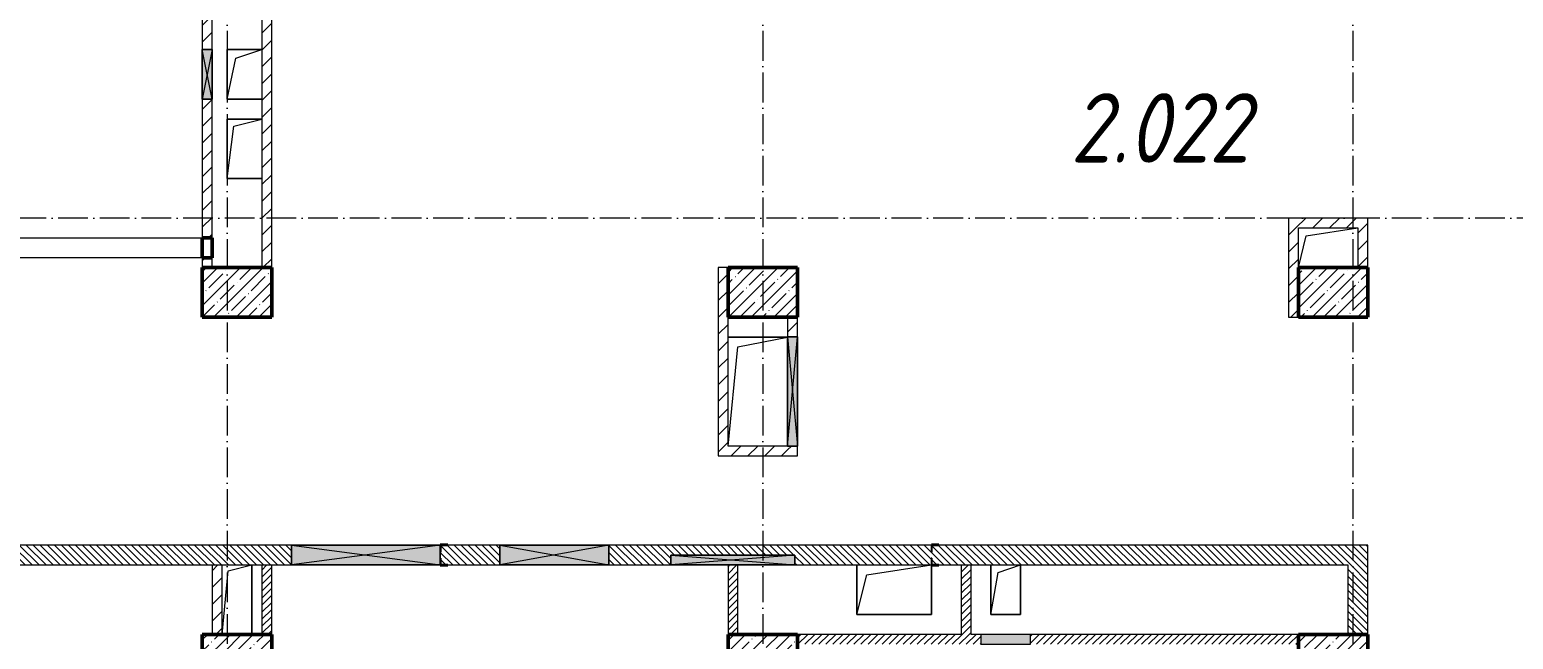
# Model space of a CAD drawing. Header units: millimetres. Extents: x -12989 to 629078, y -109036 to 555275.
# Drawn here: x 119020 to 133976, y 127045 to 133195 of the extents above; entities that cross this region are included whole.
import ezdxf

# ---------------------------------------------------------------- set-up
doc = ezdxf.new("R2010")
doc.units = ezdxf.units.MM
doc.linetypes.add('50_200_ШТРИХ_1Т_ш5_п1_п1_', pattern=[700, 500, -100, 0, -100])
for name, color, linetype, lineweight in [('A-DETL-GENF-OTLN', 7, 'Continuous', 9), ('A-FLOR-____-OTLN', 7, 'Continuous', 9), ('A-GENM-____-MCUT', 7, 'Continuous', 25), ('A-GENM-____-OTLN', 7, 'Continuous', 9), ('A-GENM-____-OTLN-1', 7, 'Continuous', 25), ('A-GLAZ-____-OTLN', 7, 'Continuous', 9), ('A-WALL-____-MCUT', 7, 'Continuous', 13), ('A-WALL-____-PATT-1', 7, 'Continuous', 9), ('A-WALL-FNSH-MCUT-1', 7, 'Continuous', 9), ('I-WALL-____-OTLN', 7, 'Continuous', 9), ('S-COLS-____-MCUT', 7, 'Continuous', 50), ('S-COLS-____-OTLN', 7, 'Continuous', 9), ('S-GRID-____-OTLN-1', 7, '50_200_ШТРИХ_1Т_ш5_п1_п1_', 9), ('Марки помещений', 7, 'Continuous', 9)]:
    doc.layers.add(name, color=color, linetype=linetype, lineweight=lineweight)
doc.styles.add('ISOCPEUR_I_2', font='isocpeui.ttf', dxfattribs={"width": 0.85, "height": 2.3})
pattern_1 = [(135, (43259.71, 63713.66), (-35.35534, -35.35534), [])]
pattern_2 = [(45, (43259.71, 63713.66), (-35.35534, 35.35534), [])]
pattern_3 = [(45, (43259.71, 63713.66), (-84.85281, 84.85281), [])]

# ---------------------------------------------------------------- blocks, each defined once
blk = doc.blocks.new('BSC_Колонна _Прямоугольная - 500х700-V106-АР1_План отверстий 2 этажа в осях 1-64_Ю-ЯЯ')
at = {"layer": 'S-COLS-____-OTLN'}
h = blk.add_hatch(dxfattribs=at)
h.set_pattern_fill('FP_119', color=256, style=0, pattern_type=2)
h.set_pattern_definition([(315, (-63131.04, 77850), (114.04925, 114.04925), []), (315, (-63131.04, 77735.95), (114.04925, 114.04925), [201.613, -40.323, 3.353, -36.97])])
h.paths.add_polyline_path([(-250, 350), (-250, -350), (250, -350), (250, 350)], flags=0)
at = {"layer": 'S-COLS-____-MCUT'}
for p, q in [((250, 350), (-250, 350)), ((-250, 350), (-250, -350)), ((250, -350), (250, 350)), ((-250, -350), (250, -350))]:
    blk.add_line(p, q, dxfattribs=at)
blk = doc.blocks.new('BSC_Колонна _Прямоугольная - 500х700-V107-АР1_План отверстий 2 этажа в осях 1-64_Ю-ЯЯ')
at = {"layer": 'S-COLS-____-OTLN'}
h = blk.add_hatch(dxfattribs=at)
h.set_pattern_fill('FP_120', color=256, style=0, pattern_type=2)
h.set_pattern_definition([(315, (-63131.04, 83150), (114.04925, 114.04925), []), (315, (-63131.04, 83035.95), (114.04925, 114.04925), [201.613, -40.323, 3.353, -36.97])])
h.paths.add_polyline_path([(-250, 350), (-250, -350), (250, -350), (250, 350)], flags=0)
at = {"layer": 'S-COLS-____-MCUT'}
for p, q in [((250, 350), (-250, 350)), ((-250, 350), (-250, -350)), ((250, -350), (250, 350)), ((-250, -350), (250, -350))]:
    blk.add_line(p, q, dxfattribs=at)
blk = doc.blocks.new('BSC_Колонна _Прямоугольная - 500х700-V125-АР1_План отверстий 2 этажа в осях 1-64_Ю-ЯЯ')
at = {"layer": 'S-COLS-____-OTLN'}
h = blk.add_hatch(dxfattribs=at)
h.set_pattern_fill('FP_138', color=256, style=0, pattern_type=2)
h.set_pattern_definition([(315, (-63131.04, 88900), (114.04925, 114.04925), []), (315, (-63131.04, 88785.95), (114.04925, 114.04925), [201.613, -40.323, 3.353, -36.97])])
h.paths.add_polyline_path([(-250, 350), (-250, -350), (250, -350), (250, 350)], flags=0)
at = {"layer": 'S-COLS-____-MCUT'}
for p, q in [((250, 350), (-250, 350)), ((-250, 350), (-250, -350)), ((250, -350), (250, 350)), ((-250, -350), (250, -350))]:
    blk.add_line(p, q, dxfattribs=at)
blk = doc.blocks.new('BSC_Колонна _Прямоугольная - 500х700-V129-АР1_План отверстий 2 этажа в осях 1-64_Ю-ЯЯ')
at = {"layer": 'S-COLS-____-OTLN'}
h = blk.add_hatch(dxfattribs=at)
h.set_pattern_fill('FP_142', color=256, style=0, pattern_type=2)
h.set_pattern_definition([(315, (-66831.04, 77850), (114.04925, 114.04925), []), (315, (-66831.04, 77735.95), (114.04925, 114.04925), [201.613, -40.323, 3.353, -36.97])])
h.paths.add_polyline_path([(-250, -350), (250, -350), (250, 350), (-250, 350), (-250, 95)], flags=0)
at = {"layer": 'S-COLS-____-MCUT'}
for p, q in [((250, 350), (-250, 350)), ((-250, 350), (-250, -350)), ((250, -350), (250, 350)), ((-250, -350), (250, -350))]:
    blk.add_line(p, q, dxfattribs=at)
blk = doc.blocks.new('BSC_Колонна _Прямоугольная - 500х700-V130-АР1_План отверстий 2 этажа в осях 1-64_Ю-ЯЯ')
at = {"layer": 'S-COLS-____-OTLN'}
h = blk.add_hatch(dxfattribs=at)
h.set_pattern_fill('FP_143', color=256, style=0, pattern_type=2)
h.set_pattern_definition([(315, (-66831.04, 83150), (114.04925, 114.04925), []), (315, (-66831.04, 83035.95), (114.04925, 114.04925), [201.613, -40.323, 3.353, -36.97])])
h.paths.add_polyline_path([(-250, -350), (250, -350), (250, 350), (-250, 350)], flags=0)
at = {"layer": 'S-COLS-____-MCUT'}
for p, q in [((250, 350), (-250, 350)), ((-250, 350), (-250, -350)), ((250, -350), (250, 350)), ((-250, -350), (250, -350))]:
    blk.add_line(p, q, dxfattribs=at)
blk = doc.blocks.new('BSC_Колонна _Прямоугольная - 500х700-V131-АР1_План отверстий 2 этажа в осях 1-64_Ю-ЯЯ')
at = {"layer": 'S-COLS-____-OTLN'}
h = blk.add_hatch(dxfattribs=at)
h.set_pattern_fill('FP_144', color=256, style=0, pattern_type=2)
h.set_pattern_definition([(315, (-66831.04, 88900), (114.04925, 114.04925), []), (315, (-66831.04, 88785.95), (114.04925, 114.04925), [201.613, -40.323, 3.353, -36.97])])
h.paths.add_polyline_path([(-250, -350), (250, -350), (250, 350), (-250, 350)], flags=0)
at = {"layer": 'S-COLS-____-MCUT'}
for p, q in [((250, 350), (-250, 350)), ((-250, 350), (-250, -350)), ((250, -350), (250, 350)), ((-250, -350), (250, -350))]:
    blk.add_line(p, q, dxfattribs=at)
blk = doc.blocks.new('Фахверк_СКБ_Уголок - 200_3960-28339211-АР1_План отверстий 2 этажа в осях 1-64_Ю-ЯЯ')
at = {"layer": 'A-GENM-____-MCUT'}
for p, q in [((125, 156), (50, 156)), ((50, 156), (50, 150)), ((50, 150), (119, 150)), ((119, 150), (119, 81)), ((125, 81), (125, 156)), ((119, 81), (125, 81)), ((125, 19), (119, 19)), ((119, 19), (119, -50)), ((125, -56), (125, 19)), ((119, -50), (50, -50)), ((50, -50), (50, -56)), ((50, -56), (125, -56))]:
    blk.add_line(p, q, dxfattribs=at)
blk = doc.blocks.new('Фахверк_СКБ_Уголок - 200_3960-28268576-АР1_План отверстий 2 этажа в осях 1-64_Ю-ЯЯ')
at = {"layer": 'A-GENM-____-MCUT'}
for p, q in [((200, 156), (125, 156)), ((125, 156), (125, 81)), ((131, 81), (131, 150)), ((131, 150), (200, 150)), ((200, 150), (200, 156)), ((125, 81), (131, 81)), ((131, 19), (125, 19)), ((125, 19), (125, -56)), ((131, -50), (131, 19)), ((125, -56), (200, -56)), ((200, -50), (131, -50)), ((200, -56), (200, -50))]:
    blk.add_line(p, q, dxfattribs=at)
blk = doc.blocks.new('AR_Отверстие Ниша - Лючок-32401897-АР1_План отверстий 2 этажа в осях 1-64_Ю-ЯЯ')
at = {"layer": 'A-GLAZ-____-OTLN'}
blk.add_hatch(color=256, dxfattribs=at).paths.add_polyline_path([(250, -50), (250, 50), (-250, 50), (-250, -50), (-158, -50)], flags=0)
for p, q in [((250, 50), (-250, 50)), ((-250, 50), (-250, -50)), ((250, -50), (250, 50)), ((-250, -50), (250, -50))]:
    blk.add_line(p, q, dxfattribs=at)
blk = doc.blocks.new('AR_Отверстие прямоугольное _в плите_ - AR_Отверстие прямоугольное _в плите_-V159-АР1_План отверстий 2 этажа в осях 1-64_Ю-ЯЯ')
at = {"layer": 'A-GENM-____-OTLN'}
for p, q in [((-150, 250), (-150, -250)), ((-150, -250), (-75, 175)), ((-75, 175), (150, 250)), ((150, -250), (150, 250)), ((-150, -250), (150, -250))]:
    blk.add_line(p, q, dxfattribs=at)
blk = doc.blocks.new('AR_Отверстие прямоугольное _в плите_ - AR_Отверстие прямоугольное _в плите_-30552531-АР1_План отверстий 2 этажа в осях 1-64_Ю-ЯЯ')
at = {"layer": 'A-GENM-____-OTLN'}
for p, q in [((-220, 120), (300, 200)), ((-300, -200), (-220, 120))]:
    blk.add_line(p, q, dxfattribs=at)
blk = doc.blocks.new('AR_Отверстие прямоугольное _в плите_ - AR_Отверстие прямоугольное _в плите_-30552540-АР1_План отверстий 2 этажа в осях 1-64_Ю-ЯЯ')
at = {"layer": 'A-GENM-____-OTLN'}
for p, q in [((175, 250), (-175, 250)), ((-175, 250), (-175, -250)), ((-175, -250), (-87, 163)), ((-87, 163), (175, 250)), ((-175, -250), (175, -250))]:
    blk.add_line(p, q, dxfattribs=at)
blk = doc.blocks.new('AR_Отверстие прямоугольное _в плите_ - AR_Отверстие прямоугольное _в плите_-30552533-АР1_План отверстий 2 этажа в осях 1-64_Ю-ЯЯ')
at = {"layer": 'A-GENM-____-OTLN'}
for p, q in [((175, 300), (-175, 300)), ((-175, 300), (-175, -300)), ((-105, 230), (175, 300)), ((-175, -300), (-105, 230)), ((-175, -300), (175, -300))]:
    blk.add_line(p, q, dxfattribs=at)
blk = doc.blocks.new('AR_Отверстие прямоугольное _в плите_ - AR_Отверстие прямоугольное _в плите_-30459803-АР1_План отверстий 2 этажа в осях 1-64_Ю-ЯЯ')
at = {"layer": 'A-GENM-____-OTLN'}
for p, q in [((-90, 290), (150, 350)), ((150, -350), (150, 350)), ((-150, -350), (-90, 290))]:
    blk.add_line(p, q, dxfattribs=at)
blk = doc.blocks.new('AR_Отверстие прямоугольное _в плите_ - AR_Отверстие прямоугольное _в плите_-30552713-АР1_План отверстий 2 этажа в осях 1-64_Ю-ЯЯ')
at = {"layer": 'A-GENM-____-OTLN'}
for p, q in [((300, 550), (-300, 550)), ((-300, -550), (-200, 450)), ((-200, 450), (300, 550))]:
    blk.add_line(p, q, dxfattribs=at)
blk = doc.blocks.new('AR_Отверстие прямоугольное _в плите_ - AR_Отверстие прямоугольное _в плите_-30552795-АР1_План отверстий 2 этажа в осях 1-64_Ю-ЯЯ')
at = {"layer": 'A-GENM-____-OTLN'}
for p, q in [((-375, 250), (-375, -250)), ((-375, -250), (-275, 150)), ((-275, 150), (375, 250)), ((375, -250), (375, 244)), ((-375, -250), (375, -250))]:
    blk.add_line(p, q, dxfattribs=at)
blk = doc.blocks.new('BSC_Колонна _Прямоугольная1 - 200х100 _металл_-35191705-АР1_План отверстий 2 этажа в осях 1-64_Ю-ЯЯ')
at = {"layer": 'S-COLS-____-MCUT'}
for p, q in [((100, 50), (-100, 50)), ((-100, 50), (-100, -50)), ((100, -50), (100, 50)), ((-100, -50), (100, -50))]:
    blk.add_line(p, q, dxfattribs=at)
blk = doc.blocks.new('AR_Отверстие прямоугольное _в стене__БезПР - AR_Отверстие прямоугольное _в стене__БезПР-36788999-АР1_План отверстий 2 этажа в осях 1-64_Ю-ЯЯ')
at = {"layer": 'A-GLAZ-____-OTLN'}
blk.add_hatch(color=256, dxfattribs=at).paths.add_polyline_path([(-550, -50), (550, -50), (550, 50), (-550, 50)], flags=0)
at = {"layer": 'A-DETL-GENF-OTLN'}
for p, q in [((-550, -50), (-550, 50)), ((-550, 50), (550, 50)), ((550, 50), (-550, -50)), ((-550, 50), (550, -50)), ((550, 50), (-550, 50)), ((-550, 50), (-550, -50)), ((550, 50), (550, -50)), ((550, -50), (550, 50)), ((550, -50), (-550, -50)), ((-550, -50), (550, -50))]:
    blk.add_line(p, q, dxfattribs=at)
at = {"layer": 'A-GLAZ-____-OTLN'}
blk.add_line((550, 50), (-550, 50), dxfattribs=at)
blk = doc.blocks.new('AR_Отверстие прямоугольное _в стене__БезПР - AR_Отверстие прямоугольное _в стене__БезПР-36789370-АР1_План отверстий 2 этажа в осях 1-64_Ю-ЯЯ')
at = {"layer": 'A-GLAZ-____-OTLN'}
blk.add_hatch(color=256, dxfattribs=at).paths.add_polyline_path([(750, -100), (750, 100), (-750, 100), (-750, -100)], flags=0)
at = {"layer": 'A-DETL-GENF-OTLN'}
for p, q in [((-750, -100), (-750, 100)), ((-750, 100), (750, 100)), ((750, 100), (-750, -100)), ((-750, 100), (750, -100)), ((750, 100), (-750, 100)), ((-750, 100), (-750, -100)), ((750, 100), (750, -100)), ((750, -100), (750, 100)), ((750, -100), (-750, -100)), ((-750, -100), (750, -100))]:
    blk.add_line(p, q, dxfattribs=at)
at = {"layer": 'A-GLAZ-____-OTLN'}
blk.add_line((750, 100), (-750, 100), dxfattribs=at)
blk = doc.blocks.new('AR_Отверстие прямоугольное _в стене_ - AR_Отверстие прямоугольное _в стене__ОВ-36826716-АР1_План отверстий 2 этажа в осях 1-64_Ю-ЯЯ')
at = {"layer": 'A-GLAZ-____-OTLN'}
blk.add_hatch(color=256, dxfattribs=at).paths.add_polyline_path([(550, -100), (550, 100), (-550, 100), (-550, -100), (240, -100)], flags=0)
at = {"layer": 'A-DETL-GENF-OTLN'}
for p, q in [((-550, -100), (-550, 100)), ((-550, 100), (550, 100)), ((550, 100), (-550, -100)), ((-550, 100), (550, -100)), ((550, 100), (-550, 100)), ((-550, 100), (-550, -100)), ((550, 100), (550, -100)), ((550, -100), (550, 100)), ((550, -100), (-550, -100)), ((-550, -100), (550, -100))]:
    blk.add_line(p, q, dxfattribs=at)
blk = doc.blocks.new('AR_Отверстие прямоугольное _в стене__БезПР - AR_Отверстие прямоугольное _в стене__БезПР-36788837-АР1_План отверстий 2 этажа в осях 1-64_Ю-ЯЯ')
at = {"layer": 'A-GLAZ-____-OTLN'}
blk.add_hatch(color=256, dxfattribs=at).paths.add_polyline_path([(250, -50), (250, 50), (-250, 50), (-250, -50)], flags=0)
at = {"layer": 'A-DETL-GENF-OTLN'}
for p, q in [((-250, -50), (-250, 50)), ((-250, 50), (250, 50)), ((250, 50), (-250, -50)), ((-250, 50), (250, -50)), ((250, 50), (-250, 50)), ((-250, 50), (-250, -50)), ((250, 50), (250, -50)), ((250, -50), (250, 50)), ((250, -50), (-250, -50)), ((-250, -50), (250, -50))]:
    blk.add_line(p, q, dxfattribs=at)
at = {"layer": 'A-GLAZ-____-OTLN'}
blk.add_line((250, 50), (-250, 50), dxfattribs=at)
blk = doc.blocks.new('AR_Отверстие прямоугольное _в стене_ - AR_Отверстие прямоугольное _в стене__ОВ-36940364-АР1_План отверстий 2 этажа в осях 1-64_Ю-ЯЯ')
at = {"layer": 'A-GLAZ-____-OTLN'}
blk.add_hatch(color=256, dxfattribs=at).paths.add_polyline_path([(625, -50), (625, 50), (-625, 50), (-625, -50)], flags=0)
at = {"layer": 'A-DETL-GENF-OTLN'}
for p, q in [((-625, -50), (-625, 50)), ((-625, 50), (625, 50)), ((625, 50), (-625, -50)), ((-625, 50), (625, -50)), ((625, 50), (-625, 50)), ((-625, 50), (-625, -50)), ((625, 50), (625, -50)), ((625, -50), (625, 50)), ((625, -50), (-625, -50)), ((-625, -50), (625, -50))]:
    blk.add_line(p, q, dxfattribs=at)
blk = doc.blocks.new('2этаж')
at = {"layer": 'S-GRID-____-OTLN-1', "color": 251, "ltscale": 0.6, "true_color": 0x636466}
for p, q in [((62158.3, 549908.8), (62158.3, 498997)), ((67558.3, 549908.8), (67558.3, 498997)), ((73508.3, 549908.8), (73508.3, 498997)), ((88482.7, 526597), (-20260.4, 526597))]:
    blk.add_line(p, q, dxfattribs=at)

msp = doc.modelspace()

# ---------------------------------------------------------------- hatches: boundary and pattern name
at = {"layer": 'A-WALL-____-PATT-1'}
h = msp.add_hatch(dxfattribs=at)
h.set_pattern_fill('FP_4', color=256, style=0, pattern_type=2)
h.set_pattern_definition(pattern_3)
h.paths.add_polyline_path([(120759.7115, 130794.7006), (120859.7115, 130794.7006), (120859.7115, 130894.7006), (120759.7115, 130894.7006)], flags=0)
h.paths.add_polyline_path([(120859.7115, 131094.7006), (120859.7115, 132494.7006), (120759.7115, 132494.7006), (120759.7115, 131094.7006)], flags=0)
h.paths.add_polyline_path([(120759.7115, 132994.7006), (120859.7115, 132994.7006), (120859.7115, 133594.7006), (120759.7115, 133594.7006)], flags=0)
h = msp.add_hatch(dxfattribs=at)
h.set_pattern_fill('FP_4', color=256, style=0, pattern_type=2)
h.set_pattern_definition(pattern_3)
h.paths.add_polyline_path([(121459.7115, 130794.7006), (121459.7115, 133594.7006), (121359.7115, 133594.7006), (121359.7115, 130794.7006)], flags=0)
h = msp.add_hatch(dxfattribs=at)
h.set_pattern_fill('FP_4', color=256, style=0, pattern_type=2)
h.set_pattern_definition(pattern_3)
h.paths.add_polyline_path([(132409.7115, 131194.7006), (132509.7115, 131194.7006), (132509.7115, 131294.7006), (131709.7115, 131294.7006), (131709.7115, 131194.7006), (131809.7115, 131194.7006)], flags=0)
h = msp.add_hatch(dxfattribs=at)
h.set_pattern_fill('FP_4', color=256, style=0, pattern_type=2)
h.set_pattern_definition(pattern_3)
h.paths.add_polyline_path([(131809.7115, 130294.7006), (131809.7115, 131194.7006), (131709.7115, 131194.7006), (131709.7115, 130294.7006)], flags=0)
h = msp.add_hatch(dxfattribs=at)
h.set_pattern_fill('FP_4', color=256, style=0, pattern_type=2)
h.set_pattern_definition(pattern_3)
h.paths.add_polyline_path([(132509.7115, 130794.7006), (132509.7115, 131194.7006), (132409.7115, 131194.7006), (132409.7115, 130794.7006)], flags=0)
h = msp.add_hatch(dxfattribs=at)
h.set_pattern_fill('FP_4', color=256, style=0, pattern_type=2)
h.set_pattern_definition(pattern_3)
h.paths.add_polyline_path([(126059.7115, 128894.7006), (126059.7115, 130794.7006), (125959.7115, 130794.7006), (125959.7115, 128894.7006)], flags=0)
h = msp.add_hatch(dxfattribs=at)
h.set_pattern_fill('FP_4', color=256, style=0, pattern_type=2)
h.set_pattern_definition(pattern_3)
h.paths.add_polyline_path([(126759.7115, 128894.7006), (126759.7115, 128994.7006), (126659.7115, 128994.7006), (126659.7115, 128894.7006)], flags=0)
h.paths.add_polyline_path([(126659.7115, 130094.7006), (126759.7115, 130094.7006), (126759.7115, 130294.7006), (126659.7115, 130294.7006)], flags=0)
h = msp.add_hatch(dxfattribs=at)
h.set_pattern_fill('FP_4', color=256, style=0, pattern_type=2)
h.set_pattern_definition(pattern_3)
h.paths.add_polyline_path([(126659.7115, 128894.7006), (126659.7115, 128994.7006), (126059.7115, 128994.7006), (126059.7115, 128894.7006)], flags=0)
h = msp.add_hatch(dxfattribs=at)
h.set_pattern_fill('FP_6', color=256, style=0, pattern_type=2)
h.set_pattern_definition(pattern_1)
h.paths.add_polyline_path([(132509.7115, 127794.7006), (132509.7115, 127994.7006), (128115.7115, 127994.7006), (128115.7115, 127925.7006), (128109.7115, 127925.7006), (128109.7115, 127994.7006), (124859.7115, 127994.7006), (124859.7115, 127794.7006), (125484.7115, 127794.7006), (125484.7115, 127894.7006), (126734.7115, 127894.7006), (126734.7115, 127794.7006), (128109.7115, 127794.7006), (128109.7115, 127863.7006), (128115.7115, 127863.7006), (128115.7115, 127794.7006), (132309.7115, 127794.7006)], flags=0)
h.paths.add_polyline_path([(123234.7115, 127794.7006), (123759.7115, 127794.7006), (123759.7115, 127994.7006), (123165.7115, 127994.7006), (123165.7115, 127925.7006), (123159.7115, 127925.7006), (123159.7115, 127863.7006), (123165.7115, 127863.7006), (123165.7115, 127794.7006)], flags=0)
h.paths.add_polyline_path([(121659.7115, 127794.7006), (121659.7115, 127994.7006), (118209.7115, 127994.7006), (118209.7115, 127794.7006), (121014.5597, 127794.7006)], flags=0)
h = msp.add_hatch(dxfattribs=at)
h.set_pattern_fill('FP_4', color=256, style=0, pattern_type=2)
h.set_pattern_definition(pattern_3)
h.paths.add_polyline_path([(120959.7115, 127094.7006), (120959.7115, 127794.7006), (120859.7115, 127794.7006), (120859.7115, 127094.7006)], flags=0)
h = msp.add_hatch(dxfattribs=at)
h.set_pattern_fill('FP_5', color=256, style=0, pattern_type=2)
h.set_pattern_definition(pattern_2)
h.paths.add_polyline_path([(121459.7115, 127094.7006), (121459.7115, 127794.7006), (121359.7115, 127794.7006), (121359.7115, 127094.7006)], flags=0)
h = msp.add_hatch(dxfattribs=at)
h.set_pattern_fill('FP_5', color=256, style=0, pattern_type=2)
h.set_pattern_definition(pattern_2)
h.paths.add_polyline_path([(126159.7115, 127094.7006), (126159.7115, 127794.7006), (126059.7115, 127794.7006), (126059.7115, 127094.7006)], flags=0)
h = msp.add_hatch(dxfattribs=at)
h.set_pattern_fill('FP_5', color=256, style=0, pattern_type=2)
h.set_pattern_definition(pattern_2)
h.paths.add_polyline_path([(128509.7115, 127094.7006), (128509.7115, 127794.7006), (128409.7115, 127794.7006), (128409.7115, 127094.7006)], flags=0)
h = msp.add_hatch(dxfattribs=at)
h.set_pattern_fill('FP_6', color=256, style=0, pattern_type=2)
h.set_pattern_definition(pattern_1)
h.paths.add_polyline_path([(132509.7115, 127094.7006), (132509.7115, 127794.7006), (132309.7115, 127794.7006), (132309.7115, 127094.7006)], flags=0)
h = msp.add_hatch(dxfattribs=at)
h.set_pattern_fill('FP_5', color=256, style=0, pattern_type=2)
h.set_pattern_definition(pattern_2)
h.paths.add_polyline_path([(131809.7115, 126994.7006), (131809.7115, 127094.7006), (129109.7115, 127094.7006), (129109.7115, 126994.7006), (131619.5637, 126994.7006)], flags=0)
h.paths.add_polyline_path([(128609.7115, 126994.7006), (128609.7115, 127094.7006), (126759.7115, 127094.7006), (126759.7115, 126994.7006), (128084.5624, 126994.7006)], flags=0)

# ---------------------------------------------------------------- linework, layer by layer
at = {"layer": 'A-FLOR-____-OTLN'}
for p, q in [((121009.7115, 132994.7006), (121359.7115, 132994.7006)), ((121009.7115, 132494.7006), (121009.7115, 132994.7006)), ((121359.7115, 132494.7006), (121009.7115, 132494.7006)), ((121009.7115, 132292.3348), (121359.7115, 132292.3348)), ((121009.7115, 131692.3348), (121009.7115, 132292.3348)), ((121359.7115, 131692.3348), (121009.7115, 131692.3348)), ((126059.7115, 130094.3531), (126659.7115, 130094.3531)), ((121259.7115, 127794.7006), (121259.7115, 127094.7006)), ((127359.7115, 127294.7006), (127359.7115, 127794.7006)), ((128109.7115, 127788.7006), (128109.7115, 127294.7006)), ((128709.7115, 127294.7006), (128709.7115, 127794.7006)), ((129009.7115, 127794.7006), (129009.7115, 127294.7006)), ((128109.7115, 127294.7006), (127359.7115, 127294.7006)), ((129009.7115, 127294.7006), (128709.7115, 127294.7006))]:
    msp.add_line(p, q, dxfattribs=at)
at = {"layer": 'A-WALL-____-MCUT'}
for p, q in [((121659.7115, 127994.7006), (118209.7115, 127994.7006)), ((123759.7115, 127994.7006), (123234.7115, 127994.7006)), ((128109.7115, 127994.7006), (124859.7115, 127994.7006)), ((132509.7115, 127994.7006), (128184.7115, 127994.7006)), ((132509.7115, 127094.7006), (132509.7115, 127994.7006)), ((118209.7115, 127794.7006), (121659.7115, 127794.7006)), ((123234.7115, 127794.7006), (123759.7115, 127794.7006)), ((124859.7115, 127794.7006), (125484.7115, 127794.7006)), ((126734.7115, 127794.7006), (128109.7115, 127794.7006)), ((128184.7115, 127794.7006), (132309.7115, 127794.7006)), ((132309.7115, 127794.7006), (132309.7115, 127094.7006))]:
    msp.add_line(p, q, dxfattribs=at)
at = {"layer": 'A-WALL-FNSH-MCUT-1'}
for p, q in [((120759.7115, 133594.7006), (120759.7115, 132994.7006)), ((120859.7115, 132994.7006), (120859.7115, 133594.7006)), ((121359.7115, 133594.7006), (121359.7115, 130794.7006)), ((121459.7115, 130794.7006), (121459.7115, 133594.7006)), ((120759.7115, 132494.7006), (120759.7115, 131094.7006)), ((120859.7115, 131094.7006), (120859.7115, 132494.7006)), ((132509.7115, 131294.7006), (131709.7115, 131294.7006)), ((131709.7115, 131294.7006), (131709.7115, 130294.7006)), ((131809.7115, 131194.7006), (132409.7115, 131194.7006)), ((131809.7115, 130794.7006), (131809.7115, 131194.7006)), ((132409.7115, 131194.7006), (132409.7115, 130794.7006)), ((132509.7115, 130794.7006), (132509.7115, 131294.7006)), ((120759.7115, 130894.7006), (120759.7115, 130794.7006)), ((120859.7115, 130794.7006), (120859.7115, 130894.7006)), ((126059.7115, 130794.7006), (125959.7115, 130794.7006)), ((125959.7115, 130794.7006), (125959.7115, 128894.7006)), ((126059.7115, 128994.7006), (126059.7115, 130294.7006)), ((126659.7115, 130294.7006), (126659.7115, 130094.7006)), ((126759.7115, 130094.7006), (126759.7115, 130294.7006)), ((131709.7115, 130294.7006), (131809.7115, 130294.7006)), ((126659.7115, 128994.7006), (126059.7115, 128994.7006)), ((126759.7115, 128894.7006), (126759.7115, 128994.7006)), ((125959.7115, 128894.7006), (126759.7115, 128894.7006)), ((120859.7115, 127794.7006), (120859.7115, 127094.7006)), ((120959.7115, 127094.7006), (120959.7115, 127794.7006)), ((121359.7115, 127794.7006), (121359.7115, 127094.7006)), ((121459.7115, 127094.7006), (121459.7115, 127794.7006)), ((126059.7115, 127794.7006), (126059.7115, 127094.7006)), ((126159.7115, 127094.7006), (126159.7115, 127794.7006)), ((128409.7115, 127794.7006), (128409.7115, 127094.7006)), ((128509.7115, 127094.7006), (128509.7115, 127794.7006)), ((128409.7115, 127094.7006), (126759.7115, 127094.7006)), ((128609.7115, 127094.7006), (128509.7115, 127094.7006)), ((131809.7115, 127094.7006), (129109.7115, 127094.7006))]:
    msp.add_line(p, q, dxfattribs=at)
at = {"layer": 'I-WALL-____-OTLN'}
for p, q in [((118509.7115, 131094.7006), (120759.7115, 131094.7006)), ((120759.7115, 130894.7006), (118509.7115, 130894.7006))]:
    msp.add_line(p, q, dxfattribs=at)

# ---------------------------------------------------------------- block references
msp.add_blockref('2этаж', (58851.3748, -395302.2823))
at = {"layer": 'A-GENM-____-OTLN'}
for name, p in [('AR_Отверстие прямоугольное _в плите_ - AR_Отверстие прямоугольное _в плите_-30552540-АР1_План отверстий 2 этажа в осях 1-64_Ю-ЯЯ', (121184.7115, 132744.7006)), ('AR_Отверстие прямоугольное _в плите_ - AR_Отверстие прямоугольное _в плите_-30552533-АР1_План отверстий 2 этажа в осях 1-64_Ю-ЯЯ', (121184.7115, 131992.3348)), ('AR_Отверстие прямоугольное _в плите_ - AR_Отверстие прямоугольное _в плите_-30552531-АР1_План отверстий 2 этажа в осях 1-64_Ю-ЯЯ', (132109.7115, 130994.7006)), ('AR_Отверстие прямоугольное _в плите_ - AR_Отверстие прямоугольное _в плите_-30552713-АР1_План отверстий 2 этажа в осях 1-64_Ю-ЯЯ', (126359.7115, 129544.3531)), ('AR_Отверстие прямоугольное _в плите_ - AR_Отверстие прямоугольное _в плите_-30459803-АР1_План отверстий 2 этажа в осях 1-64_Ю-ЯЯ', (121109.7115, 127444.7006)), ('AR_Отверстие прямоугольное _в плите_ - AR_Отверстие прямоугольное _в плите_-30552795-АР1_План отверстий 2 этажа в осях 1-64_Ю-ЯЯ', (127734.7115, 127544.7006)), ('AR_Отверстие прямоугольное _в плите_ - AR_Отверстие прямоугольное _в плите_-V159-АР1_План отверстий 2 этажа в осях 1-64_Ю-ЯЯ', (128859.7115, 127544.7006))]:
    msp.add_blockref(name, p, dxfattribs=at)
at = {"layer": 'A-GENM-____-OTLN-1', "rotation": 180}
msp.add_blockref('Фахверк_СКБ_Уголок - 200_3960-28339211-АР1_План отверстий 2 этажа в осях 1-64_Ю-ЯЯ', (123284.7115, 127944.7006), dxfattribs=at)
at = {"layer": 'A-GENM-____-OTLN-1'}
msp.add_blockref('Фахверк_СКБ_Уголок - 200_3960-28268576-АР1_План отверстий 2 этажа в осях 1-64_Ю-ЯЯ', (127984.7115, 127844.7006), dxfattribs=at)
at = {"layer": 'A-GLAZ-____-OTLN'}
for name, p, rotation in [('AR_Отверстие прямоугольное _в стене__БезПР - AR_Отверстие прямоугольное _в стене__БезПР-36788837-АР1_План отверстий 2 этажа в осях 1-64_Ю-ЯЯ', (120809.7115, 132744.7006), 269.9999999999994), ('AR_Отверстие прямоугольное _в стене__БезПР - AR_Отверстие прямоугольное _в стене__БезПР-36788999-АР1_План отверстий 2 этажа в осях 1-64_Ю-ЯЯ', (126709.7115, 129544.7006), 90)]:
    msp.add_blockref(name, p, dxfattribs=dict(at, rotation=rotation))
for name, p in [('AR_Отверстие прямоугольное _в стене__БезПР - AR_Отверстие прямоугольное _в стене__БезПР-36789370-АР1_План отверстий 2 этажа в осях 1-64_Ю-ЯЯ', (122409.7115, 127894.7006)), ('AR_Отверстие прямоугольное _в стене_ - AR_Отверстие прямоугольное _в стене__ОВ-36826716-АР1_План отверстий 2 этажа в осях 1-64_Ю-ЯЯ', (124309.7115, 127894.7006)), ('AR_Отверстие прямоугольное _в стене_ - AR_Отверстие прямоугольное _в стене__ОВ-36940364-АР1_План отверстий 2 этажа в осях 1-64_Ю-ЯЯ', (126109.7115, 127844.7006)), ('AR_Отверстие Ниша - Лючок-32401897-АР1_План отверстий 2 этажа в осях 1-64_Ю-ЯЯ', (128859.7115, 127044.7006))]:
    msp.add_blockref(name, p, dxfattribs=at)
at = {"layer": 'S-COLS-____-OTLN'}
for name, p, rotation in [('BSC_Колонна _Прямоугольная1 - 200х100 _металл_-35191705-АР1_План отверстий 2 этажа в осях 1-64_Ю-ЯЯ', (120809.7115, 130994.7006), 270.0000000000001), ('BSC_Колонна _Прямоугольная - 500х700-V129-АР1_План отверстий 2 этажа в осях 1-64_Ю-ЯЯ', (121109.7115, 130544.7006), 89.9999999999999), ('BSC_Колонна _Прямоугольная - 500х700-V130-АР1_План отверстий 2 этажа в осях 1-64_Ю-ЯЯ', (126409.7115, 130544.7006), 89.9999999999999), ('BSC_Колонна _Прямоугольная - 500х700-V131-АР1_План отверстий 2 этажа в осях 1-64_Ю-ЯЯ', (132159.7115, 130544.7006), 89.9999999999999), ('BSC_Колонна _Прямоугольная - 500х700-V106-АР1_План отверстий 2 этажа в осях 1-64_Ю-ЯЯ', (121109.7115, 126844.7006), 89.9999999999999), ('BSC_Колонна _Прямоугольная - 500х700-V107-АР1_План отверстий 2 этажа в осях 1-64_Ю-ЯЯ', (126409.7115, 126844.7006), 89.9999999999999), ('BSC_Колонна _Прямоугольная - 500х700-V125-АР1_План отверстий 2 этажа в осях 1-64_Ю-ЯЯ', (132159.7115, 126844.7006), 89.9999999999999)]:
    msp.add_blockref(name, p, dxfattribs=dict(at, rotation=rotation))

# ---------------------------------------------------------------- texts
at = {"layer": 'Марки помещений', "insert": (129512.0612, 132554.0373), "char_height": 700, "width": 785.65375, "attachment_point": 1, "style": 'ISOCPEUR_I_2'}
msp.add_mtext('2.022', dxfattribs=at)

doc.saveas('drawing.dxf')
